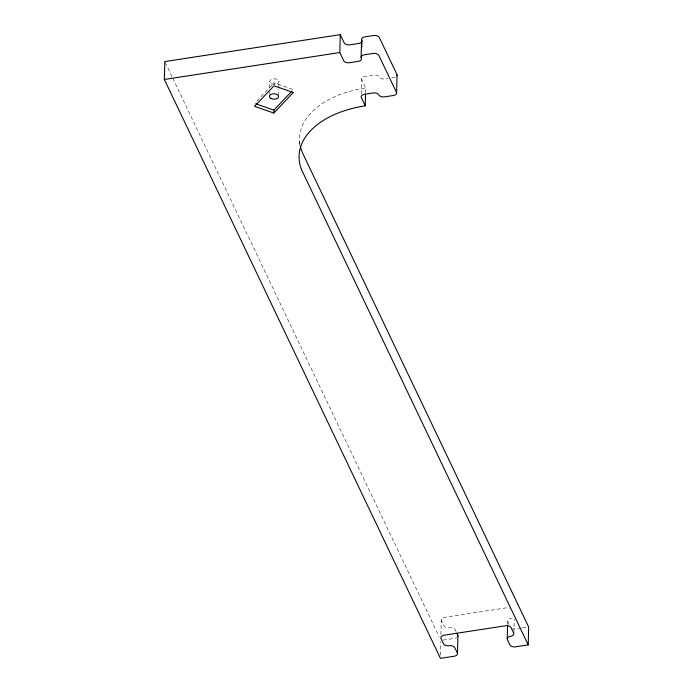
<?xml version="1.0" encoding="UTF-8"?>
<svg xmlns="http://www.w3.org/2000/svg" width="693" height="693" viewBox="0 0 693 693"><rect width="100%" height="100%" fill="white"/><g stroke="black" fill="none" stroke-linecap="round" stroke-linejoin="round"><path stroke-width="0.52" stroke-dasharray="3.46 2.6" d="M269.508 94.317L269.56 92.178M269.672 87.898L269.837 81.488M274.047 84.806L274.099 82.848L293.408 89.553M278.603 95.443L278.768 89.033M278.794 87.959L278.958 81.549M299.411 145.183L299.549 139.925M361.218 93.737L361.599 79.002M365.558 93.183L365.687 87.916L361.772 79.704A4.565 2.711 1.5 0 1 364.908 76.395L373.683 75.052A4.565 2.711 1.5 0 1 379.322 77.01A4.565 2.711 1.5 0 0 384.961 78.967L387.889 78.517M440.887 634.641L441.268 619.897M440.54 655.188L440.895 641.501M507.623 624.159L507.709 621.006M513.885 632.648L514.241 618.962M256.774 101.126L269.049 88.184M269.768 87.422L274.099 82.848M391.788 77.919L393.737 77.625A4.565 2.711 1.5 0 0 395.764 76.932M443.026 640.124L454.617 638.348A4.565 2.711 1.5 0 0 456.644 637.664M521.292 628.127L516.034 628.932A4.565 2.711 1.5 0 1 512.56 628.638M522.349 627.962L527.607 627.156M509.138 624.341L507.882 621.708A4.565 2.711 1.5 0 1 511.01 618.407A4.565 2.711 1.5 0 0 513.037 617.714M456.072 631.54L455.24 629.781A4.565 2.711 1.5 0 0 449.592 627.823A4.565 2.711 1.5 0 1 443.953 625.866L441.441 620.607A4.565 2.711 1.5 0 1 444.577 617.298L505.994 607.882A4.565 2.711 1.5 0 1 509.459 608.177M165.272 62.543L172.254 77.183M172.722 78.162L439.059 636.546M299.913 143.971A91.277 54.288 1.5 0 1 365.687 87.916M271.232 83.42A4.565 2.711 1.5 0 0 278.829 82.25A4.565 2.711 1.5 0 0 273.146 78.889A4.565 2.711 1.5 0 0 271.232 83.42"/><path stroke-width="1.04" d="M300.294 146.006A91.277 54.288 1.5 0 0 303.058 154.002L528.655 626.992L528.196 644.888L515.566 646.829A4.565 2.711 1.5 0 1 509.927 644.871L507.415 639.604A4.565 2.711 1.5 0 1 510.55 636.304A4.565 2.711 1.5 0 0 513.678 632.995L511.165 627.737A4.565 2.711 1.5 0 0 505.526 625.779L444.109 635.195A4.565 2.711 1.5 0 0 440.982 638.504L443.485 643.762A4.565 2.711 1.5 0 0 449.133 645.72A4.565 2.711 1.5 0 1 454.773 647.686L457.285 652.945A4.565 2.711 1.5 0 1 454.149 656.245L440.453 658.35L164.345 79.461L164.804 61.564L340.28 34.65L344.204 42.862A4.565 2.711 1.5 0 0 349.844 44.82L358.619 43.477A4.565 2.711 1.5 0 0 361.746 40.177A4.565 2.711 1.5 0 1 364.882 36.868L373.657 35.525A4.565 2.711 1.5 0 1 379.296 37.483L396.872 74.316A4.565 2.711 1.5 0 1 396.907 75.728M273.848 113.046L293.33 92.49L274.021 85.785L254.539 106.35L273.848 113.046L273.917 110.118L291.97 91.078M528.196 644.888L302.59 171.899A91.277 54.288 1.5 0 1 365.228 105.812L361.304 97.6A4.565 2.711 1.5 0 1 364.44 94.3L373.215 92.949A4.565 2.711 1.5 0 1 378.854 94.906A4.565 2.711 1.5 0 0 384.494 96.873L393.269 95.521A4.565 2.711 1.5 0 0 396.405 92.221L378.828 55.379A4.565 2.711 1.5 0 0 373.189 53.422L364.414 54.764A4.565 2.711 1.5 0 0 361.287 58.073A4.565 2.711 1.5 0 1 358.151 61.374L349.376 62.725A4.565 2.711 1.5 0 1 343.737 60.767L339.821 52.547L340.28 34.65M361.105 57.372L361.573 39.466M361.763 47.193L361.928 40.878M365.228 105.812L365.523 94.239M396.578 92.923L397.046 75.026M457.458 653.646L457.926 635.75M507.241 638.903L507.597 625.216M164.345 79.461L339.821 52.547M255.63 103.768L273.917 110.118M456.912 633.289L457.752 635.048A4.565 2.711 1.5 0 1 457.787 636.451M270.842 98.38A4.565 2.711 1.5 0 0 278.439 97.219A4.565 2.711 1.5 0 0 272.756 93.85A4.565 2.711 1.5 0 0 270.842 98.38"/></g></svg>
